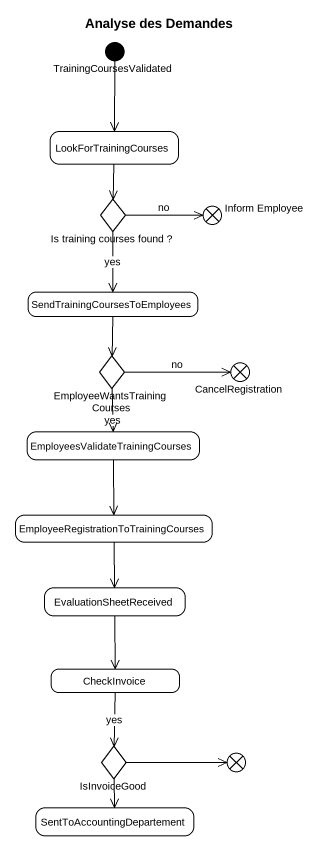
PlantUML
@startuml
title Analyse des Demandes
hide empty description
state TrainingCoursesValidated <<start>>
state LookForTrainingCourses
state "Is training courses found ?" as Is_training_courses_found <<choice>>
state "Inform Employee" as Inform_Employee <<end>>
state "SendTrainingCoursesToEmployees" as SendTrainingCoursesToEmploye
state EmployeeWantsTrainingCourses <<choice>>
state CancelRegistration <<end>>
state "EmployeesValidateTrainingCourses" as EmployeesValidateTrainingCou
state "EmployeeRegistrationToTrainingCourses" as EmployeeRegistrationToTraini
state EvaluationSheetReceived
state CheckInvoice
state IsInvoiceGood <<choice>>
state flowfinal1 <<end>>
state SentToAccountingDepartement
TrainingCoursesValidated --> LookForTrainingCourses
LookForTrainingCourses --> Is_training_courses_found
Is_training_courses_found -right-> Inform_Employee : no
Is_training_courses_found --> SendTrainingCoursesToEmploye : yes
SendTrainingCoursesToEmploye --> EmployeeWantsTrainingCourses
EmployeeWantsTrainingCourses -right-> CancelRegistration : no
EmployeeWantsTrainingCourses --> EmployeesValidateTrainingCou : yes
EmployeesValidateTrainingCou --> EmployeeRegistrationToTraini
EmployeeRegistrationToTraini --> EvaluationSheetReceived
EvaluationSheetReceived --> CheckInvoice
CheckInvoice --> IsInvoiceGood : yes
IsInvoiceGood -right-> flowfinal1
IsInvoiceGood --> SentToAccountingDepartement
@enduml
